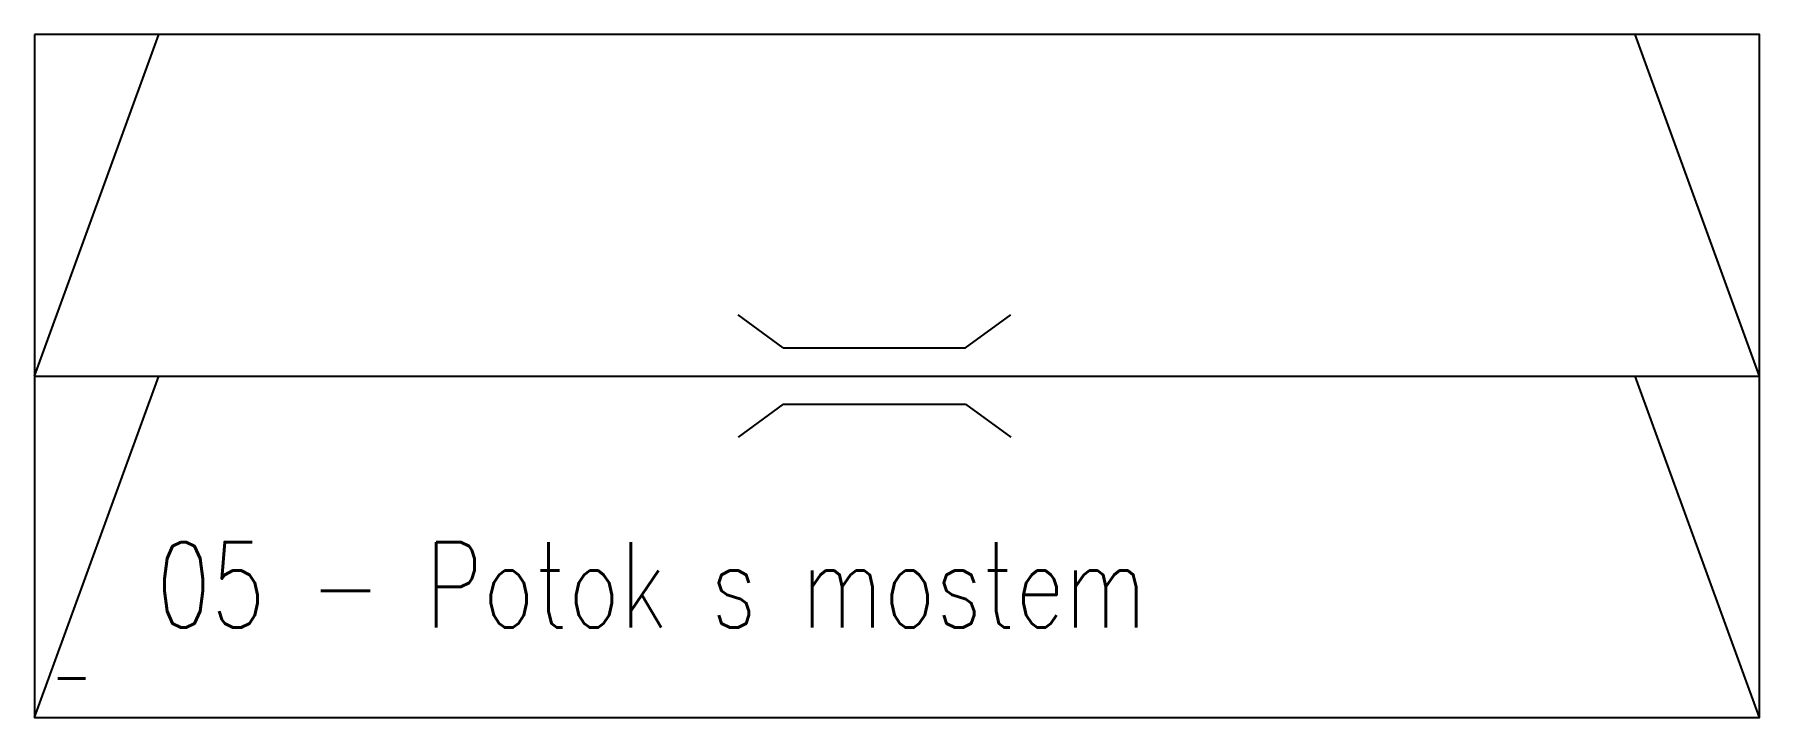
# Model space of a CAD drawing. Header units: millimetres. Extents: x 0 to 1010, y 0 to 400.
import ezdxf

# ---------------------------------------------------------------- set-up
doc = ezdxf.new("R2010")
doc.units = ezdxf.units.MM
doc.layers.add('rozhrani', color=4, linetype='Continuous')
doc.layers.add('TTmoduly', color=3, linetype='Continuous')
doc.styles.add('romans', font='romans.shx', dxfattribs={"width": 0.75, "height": 200})
doc.styles.get("Standard").update_dxf_attribs({"font": 'simplex.shx', "width": 0.7})

msp = doc.modelspace()

# ---------------------------------------------------------------- linework, layer by layer
at = {"layer": 'rozhrani'}
for p, q in [((0, 200), (72.8, 400)), ((1010, 200), (937.2, 400)), ((0, 0), (72.8, 200)), ((1010, 0), (937.2, 200))]:
    msp.add_line(p, q, dxfattribs=at)
at = {"layer": 'TTmoduly'}
for p, q in [((438.4, 216.5), (412, 235.9)), ((545.2, 216.5), (571.6, 235.9)), ((438.4, 216.5), (545.2, 216.5)), ((0, 200), (1010, 200)), ((438.4, 183.5), (412, 164.1)), ((438.4, 183.5), (545.2, 183.5)), ((545.2, 183.5), (571.6, 164.1))]:
    msp.add_line(p, q, dxfattribs=at)
msp.add_lwpolyline([(0, 400), (0, 0), (1010, 0), (1010, 400)], close=True, dxfattribs=at)

# ---------------------------------------------------------------- texts
at = {"layer": 'TTmoduly', "width": 0.7}
msp.add_text('-', height=30, dxfattribs=at).set_placement((10, 10))
at = {"layer": 'TTmoduly', "insert": (71.2, 102.7), "char_height": 50, "attachment_point": 1, "style": 'romans'}
msp.add_mtext_dynamic_manual_height_columns('05 - Potok s mostem', width=910, gutter_width=150, heights=[0], dxfattribs=at)

doc.saveas('drawing.dxf')
